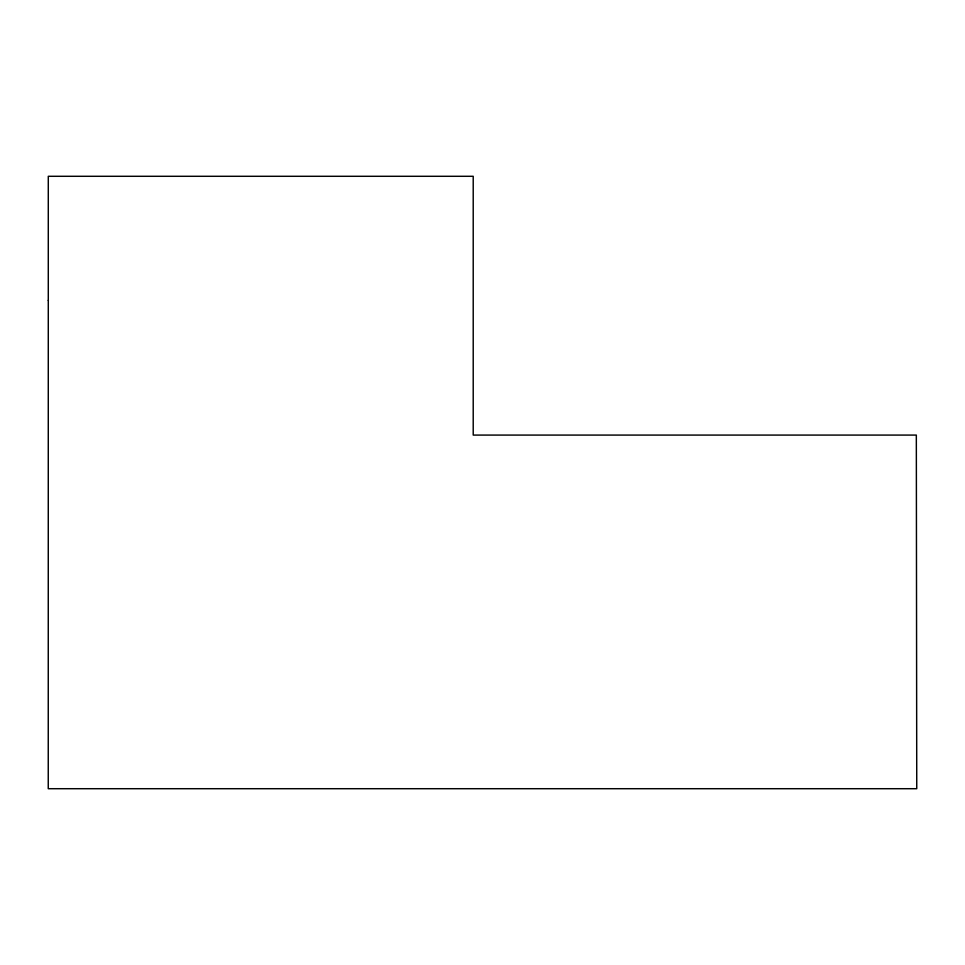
<?xml version="1.0" encoding="UTF-8"?>
<svg xmlns="http://www.w3.org/2000/svg" width="965" height="965" viewBox="0 0 965 965"><rect width="100%" height="100%" fill="white"/><g stroke="black" fill="none" stroke-linecap="round" stroke-linejoin="round"><path stroke-width="1.45" d="M48.286 300.356L48.25 788.707L916.75 788.707L916.328 435.082L473.212 435.082L473.212 176.293L48.286 176.293L48.286 300.356"/></g></svg>
